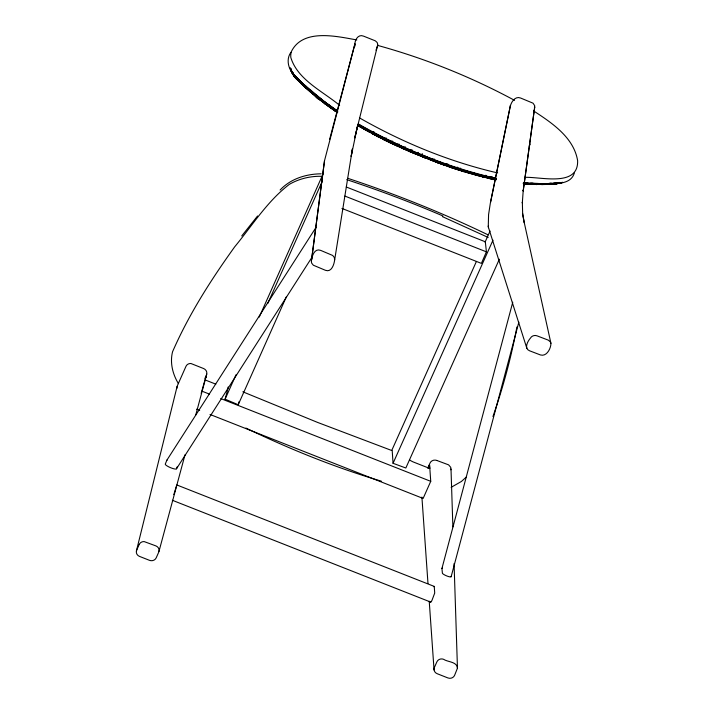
<?xml version="1.0" encoding="UTF-8"?>
<svg xmlns="http://www.w3.org/2000/svg" width="714" height="714" viewBox="0 0 714 714"><rect width="100%" height="100%" fill="white"/><g stroke="black" fill="none" stroke-linecap="round" stroke-linejoin="round"><path stroke-width="1.07" d="M337.642 112.437L324.763 103.628L324.763 101.897L304.414 84.841M304.155 85.689L296.292 78.71L294.507 76.514L294.471 74.729M450.659 166.612L444.376 164.425L447.517 165.523M324.513 160.721L311.331 261.547L311.723 263.207L313.348 265.224L325.432 270.303C331.564 272.694 334.098 264.385 334.643 260.012L352.386 148.976L351.19 156.366M334.661 259.967L334.304 257.468L332.688 255.46L320.604 250.355C314.437 247.945 311.911 256.308 311.366 260.699M378.152 136.338L357.955 125.691L358.196 124.191L364.158 127.645L364.256 129.091M418.395 152.385L416.253 152.778L415.521 153.983L409.095 151.288L425.357 157.892L426.133 156.696C448.829 166.005 472.275 173.627 496.328 178.536M430.587 601.795A3.668 0.625 -69.8 0 0 432.077 600.09L434.71 593.066L434.264 586.417L176.795 484.949L173.797 494.615M523.192 190.941L534.724 106.895L523.192 190.924L523.246 190.236L522.309 203.062L522.362 202.294L522.657 214.28L524.281 222.786L522.577 213.486L522.657 214.28M421.822 156.036L431.756 160.471L432.586 159.302L434.514 159.16M395.761 144.996L383.936 139.757L384.391 138.409L386.399 138.105M357.901 125.53L370.218 132.402L370.227 131.019L364.158 127.645M441.93 568.469L442.403 573.19A4.739 0.982 22.9 0 0 447.062 576.055A4.739 0.982 22.9 0 0 451.141 576.555M301.451 82.056L301.585 83.984M371.878 133.295L371.914 131.938L373.922 131.706M291.151 69.999L292.892 73.649L296.033 77.692L310.84 92.383L306.003 88.117L305.895 86.224M351.199 156.232L357.58 125.744L354.724 137.936L377.813 44.589L377.162 42.501L375.332 40.841L363.604 36.155C357.776 33.558 353.992 41.225 355.036 46.062M510.34 106.065C511.394 101.7 515.41 95.819 520.604 98.023L533.037 103.182L534.724 105.726L534.456 107.778M311.563 259.869L324.522 160.677L354.956 43.786L329.618 139.417M450.891 469.83L450.766 467.384L448.615 464.859L436.709 460.414M457.46 668.161L454.568 675.408A5.132 4.775 4.7 0 1 447.874 677.925L437.191 673.713A5.132 4.775 4.7 0 1 434.389 667.456L436.906 661.807A5.123 4.766 4.7 0 1 443.59 659.29C447.598 662.155 457.094 661.539 457.46 668.161L454.068 563.578M296.221 76.835L296.292 78.71L301.843 84.19C298.14 79.602 291.232 75.086 291.026 68.731M293.097 72.783C292.562 77.746 299.577 80.512 301.843 84.19L293.017 74.434L290.134 67.607M315.338 94.435C314.356 97.175 318.631 99.755 320.8 99.817M324.763 101.897L330.046 105.806L330.002 107.502L331.376 107.368M516.909 326.976C511.197 357.366 503.12 387.318 492.946 416.512M371.548 133.206L377.983 136.526L378.134 135.223L370.227 131.019M510.403 105.618L490.357 203.062L488.572 214.637L488.269 226.615M490.509 202.508L510.43 105.386M392.709 141.158L390.692 141.488L390.183 142.809L396.466 145.781L397.038 144.469L399.064 144.112M316.034 227.373L166.853 460.227L165.264 464.127A6.069 1.258 22.9 0 0 170.566 467.688A6.069 1.258 22.9 0 0 176.483 468.777L177.277 466.679M136.419 550.913L177.081 386.56M205.266 378.875L205.784 376.831L205.337 378.902M201.161 393.387L205.007 379.893L215.806 384.15M512.75 302.227L441.939 568.46L442.314 568.049M451.132 576.725L518.855 322.103M158.981 551.378L185.024 454.747M195.743 414.995L206.739 374.163M286.385 296.738L238.226 404.722L225.097 399.188L228.391 387.024A8.845 3.097 24 0 1 228.061 387.175M238.226 404.722L239.065 401.643M377.724 45.294L376.001 50.185M574.315 173.065C570.888 184.703 556.188 183.337 546.808 184.346L529.966 183.846C540.712 184.007 552.163 185.729 562.543 182.32L556.045 183.614L558.08 183.025M529.315 146.183L530.145 144.121M346.272 186.988L485.315 241.787L486.412 251.846L481.397 263.386L341.935 208.426M205.177 377.867L206.471 374.957A5.132 4.802 14.2 0 0 203.713 368.585L190.924 363.506A5.132 4.793 14.1 0 0 185.979 366.336L177.349 385.765A5.132 4.793 14.2 0 0 177.001 388.229M205.105 378.929L205.998 376.921M259.244 317.087L323.263 173.52M225.097 399.188L235.995 374.752M267.777 303.486L322.255 181.302M427.864 467.911L430.024 463.056A5.141 4.73 -3.9 0 1 436.709 460.414M428.034 467.973L429.596 465.037L430.738 481.325L423.125 498.443L210.023 414.459M428.248 468.054L429.596 465.037M391.781 450.391L476.408 261.467M485.056 242.171L490.063 230.997M499.372 259.191L405.829 468.018L393.048 463.288L492.99 240.172M402 147.825L377.768 136.258L358.053 124.611C379.794 137.106 402.393 148.673 426.133 156.696L409.818 150.11L409.14 151.341L390.21 142.684M409.22 151.252L402.767 148.619L403.41 147.343L405.463 146.968M422.161 153.564L422.724 155.34L421.858 156.527L431.872 160.391M424.509 156.027L423.83 157.125L415.521 153.983M447.803 163.943L445.607 164.193L444.536 165.309L431.595 160.213L438.173 162.944L439.065 161.792C457.085 170.102 476.452 174.992 495.775 179.214C493.642 180.098 489.465 179.223 487.921 177.527M290.893 52.39C286.421 58.45 287.84 66.893 292.115 72.65C304.905 87.635 321.068 99.442 337.151 110.67M452.042 166.433L450.9 167.531L437.959 162.658L444.367 164.755M176.483 468.777L311.67 257.745M464.841 170.548L463.921 171.583L463.279 171.271L470.24 173.44L471.204 172.404L489.277 178.098L490.099 177.206L492.276 176.742M479.772 175.662C476.39 174.029 474.917 176.349 477.532 174.145M481.923 176.394L482.78 176.769L483.833 175.742L486.002 175.314M530.868 183.15L538.302 183.453L536.517 184.551L535.759 184.301L552.609 184.078L554.082 182.971M551.092 183.168L546.808 184.346M523.273 183.578L531.02 184.355L532.751 183.266M241.725 235.968L257.567 215.985M433.791 586.729L434.264 586.417M166.853 460.227L167.397 459.78M389.549 142.068L377.724 136.606M421.938 156.527L431.613 159.963M280.111 190.022C290.553 178.786 306.163 173.913 321.193 173.823M540.436 183.694L541.926 184.569L543.443 183.864L553.029 183.944L561.766 182.73L551.744 184.033L556.01 183.605L555.189 183.141M558.928 183.311L548.789 183.703L557.456 183.462L553.029 183.944L560.874 182.811L559.972 182.534M466.296 477.086L461.396 481.477L451.123 487.341M358.874 125.316L358.053 125.78M557.705 183.328L562.177 182.57L558.982 182.498M450.9 167.531L457.388 169.655L458.459 168.558L460.637 168.245M558.027 183.427L553.029 183.944M336.651 111.107L335.526 111.411L329.886 107.287L310.331 91.249L297.649 78.87L293.454 73.926M488.492 178.214L489.277 178.098L482.95 176.635M556.483 183.694L558.5 183.212M476.524 175.171L469.526 173.109L470.24 173.44M315.392 96.238L316.605 96.417C308.1 90.026 299.157 83.261 293.436 74.069M410.041 150.199L412.04 149.779M307.341 88.384L306.003 88.117M523.933 183.043L543.104 184.185L556.688 183.677L552.181 184.114L556.063 183.623M546.406 184.167L549.111 183.819M553.421 183.712L557.812 183.239M542.729 183.846L535.411 184.033L538.427 183.828M553.778 183.382L555.956 183.159L549.093 183.302M541.132 184.319L546.023 183.9M525.415 183.989L527.102 182.918L524.174 182.65M554.064 183.677L555.885 183.552M556.84 183.623L556.286 183.659L557.25 183.641M555.242 183.543L539.132 183.855L523.844 182.82M541.524 184.498L548.441 184.033M541.926 184.569L547.647 184.39M543.443 183.864L530.315 183.364M543.104 184.185L532.457 183.659M536.134 184.471L542.729 184.417M531.02 184.355L530.297 184.105L542.328 184.542M530.645 184.283L536.91 184.515L523.987 183.543M431.756 160.471L438.307 162.872M537.294 184.39L523.621 183.355M322.585 176.358C311.099 175.831 299.398 178.554 289.411 184.31C267.339 201.098 252.265 225.544 234.763 246.732C211.014 279.772 188.853 314.41 172.556 351.761C169.789 362.641 172.654 374.19 178.42 383.614M523.523 183.819L525.781 183.962L523.63 183.703M524.647 177.358C540.462 176.563 578.59 187.55 577.617 160.623C573.779 137.374 551.761 122.799 533.501 110.857M531.769 184.194L523.237 183.123M532.117 183.971L524.049 182.811M292.16 72.016L296.132 78.415L302.558 84.341L296.292 78.71L291.723 71.632C294.409 78.835 301.727 83.181 306.931 88.447L295.096 75.693M422.724 155.34C445.831 165.737 470.383 173.886 495.391 178.33M477.282 174.511L481.397 175.126M489.01 178.232L482.102 176.617L492.035 178.5M495.275 179.366L488.269 178.072L496.284 179.776M494.017 178.83L495.088 179.044M494.195 179.152L495.489 179.607M494.409 179.384L495.73 179.749M496.025 178.357C447.803 167.424 401.482 148.307 358.473 124.057M483.833 175.742L496.06 178.911M488.081 177.84L495.489 179.428L483.574 176.117M300.683 81.423L294.918 77.085L290.83 70.043L293.195 74.774L294.587 75.541M497.685 172.94C449.222 161.73 402.625 142.514 359.472 117.89M482.307 176.76L488.742 178.268M356.822 39.948C336.553 36.334 302.843 28.257 291.366 51.578A38.958 24.089 12.4 0 0 290.83 57.539C297.542 79.763 322.808 91.321 339.632 105.342M475.738 174.814L483.039 176.635L467.134 171.217M475.899 175.037L482.78 176.769M476.086 175.171L482.53 176.804M377.608 45.393C425.151 58.468 471.178 76.942 514.571 100.353M489.831 177.581L495.775 179.214M437.959 162.408L457.781 169.45L476.774 175.037L458.459 168.558L457.174 167.121M469.66 173.323L476.292 175.216M402.91 148.2L438.467 162.712M463.199 170.985L466.313 171.904M463.395 171.476L470.017 173.484M381.303 481.147C334.768 467.384 289.616 449.044 245.902 428.061M451.766 167.576L463.921 171.583M463.725 171.637L457.103 169.513M451.712 167.299L454.854 168.343M450.793 167.415L457.576 169.593M347.754 178.304C395.636 194.11 442.537 212.897 487.965 234.799M470.472 173.297L452.694 166.648M451.596 167.112C419.341 155.607 387.47 142.497 357.955 124.986L369.888 132.081M444.394 165.023L451.203 167.487M464.136 171.44L445.607 164.193M438.003 162.837L444.813 165.255M291.116 70.427L294.677 76.826L298.506 80.709M344.889 196.073L486.412 251.846M202.116 391.227L209.354 394.074M220.733 398.564L430.738 481.325M196.582 409.158L199.679 410.38M172.342 500.273L430.703 602.098M415.45 153.76L425.357 157.892L422.045 156.446L423.732 157.205M393.164 143.568L390.451 142.47L395.779 144.969M422.045 156.446L423.795 157.169M409.095 151.288L415.619 153.894M242.849 391.816L317.569 422.411L392.209 450.686L393.048 463.288M423.83 157.125L425.455 157.803M358.196 124.191L364.015 128.056L367.871 129.707M409.818 150.11L378.134 135.223M386.997 140.631L384.284 139.453L386.926 140.747M409.327 151.073L396.591 145.451M442.377 216.601L488.189 237.45M396.511 145.647L402.848 148.494M375.653 134.812L372.056 133.125L375.537 134.964M290.419 68.847L292.044 72.801L293.043 73.542M383.936 139.757L390.183 142.809M383.945 139.632L390.335 142.675M377.983 136.526L369.87 132.304M379.027 136.785L382.526 138.57M377.724 136.472L384.141 139.649M371.557 133.348L377.858 136.633M358.196 125.78L363.39 128.618M390.388 142.22L381.624 136.999M364.461 128.922L370.405 132.224M363.872 129.109L370.066 132.501M301.308 82.529L297.64 78.888L319.426 99.139L337.374 112.5M384.391 138.409L390.522 141.881M384.096 139.15L371.914 131.938M357.901 125.289L363.845 128.725M298.149 80.566L296.132 78.415M359.454 126.03L363.622 128.44M371.646 132.697L377.768 136.258M371.762 132.349L377.849 135.981M302.165 82.833L310.394 90.821L329.832 107.002L324.567 103.111M364.015 128.056L369.959 131.787M315.615 96.408L310.438 91.954L310.519 90.357L319.488 98.362L329.6 105.476M330.698 107.662L335.384 110.697M325.852 103.726L327.69 104.94M330.412 107.689L336.008 111.42M305.726 87.527L315.24 95.997L328.262 105.69M337.285 110.893L330.046 105.806L337.633 111.857M337.142 111.33L324.629 102.352L319.622 97.898L319.649 99.674L324.959 103.771M337.07 111.723L324.567 102.754L315.204 94.891M337.053 112.062L324.629 102.352M337.749 111.438L335.446 109.644L335.259 111.089L337.561 112.687M323.147 101.816L324.95 103.084M331.019 107.555L335.437 110.679M311.143 92.481L317.757 97.604M324.763 103.628L330.18 107.635M337.579 112.223L329.913 106.252M315.891 96.497L320.443 99.906L305.762 86.697M319.426 99.139L325.504 103.825M319.506 99.442L325.209 103.842M309.849 91.133L297.684 79.986M296.051 78.076L302.558 84.341L298.639 80.727M291.116 69.499L290.473 68.847C291.981 75.131 300.353 82.815 295.587 77.424M316.231 96.497L305.699 87.135M297.711 79.736L300.594 82.172M306.252 88.304L297.711 80.066L296.096 77.273M298.318 80.637L302.174 84.306M301.29 83.368L294.454 75.336M294.98 76.71L292.303 73.105L290.473 68.847M294.159 75.443L295.105 76.764M295.221 77.29L292.642 73.355M292.178 71.873L292.954 73.221M550.931 343.3L550.244 341.783L548.298 340.141L537.008 335.83C534.661 334.911 531.716 335.839 530.466 338.07C527.735 341.113 523.737 348.512 529.565 350.788L540.453 354.956C546.692 356.848 550.976 348.477 550.931 343.3L524.263 222.688M292.231 72.623L290.562 69.249M488.331 227.025L526.834 348.262M488.501 227.677L488.233 226.061M429.382 464.948L429.837 468.5L413.147 461.922A8.845 3.097 24 0 1 409.541 459.914M421.912 497.078L427.981 583.49M429.23 601.215L434.05 669.893M451.007 469.009L452.881 526.87M346.736 179.66A536.509 242.091 18.3 0 1 442.93 215.967M139.185 544.487L136.686 550.128A5.132 4.775 4.7 0 0 139.48 556.385L149.503 560.338A5.132 4.775 4.7 0 0 156.214 557.821L158.722 552.172A5.123 4.766 4.7 0 0 155.929 545.915L144.157 541.587A5.141 4.784 4.7 0 0 139.185 544.487M555.688 183.052L556.438 183.516L555.688 183.052M425.749 157.392L422.179 156.277L425.749 157.392M291.758 71.427L290.759 69.204L291.758 71.427M298.907 80.762L297.524 79.263L298.863 80.762"/></g></svg>
